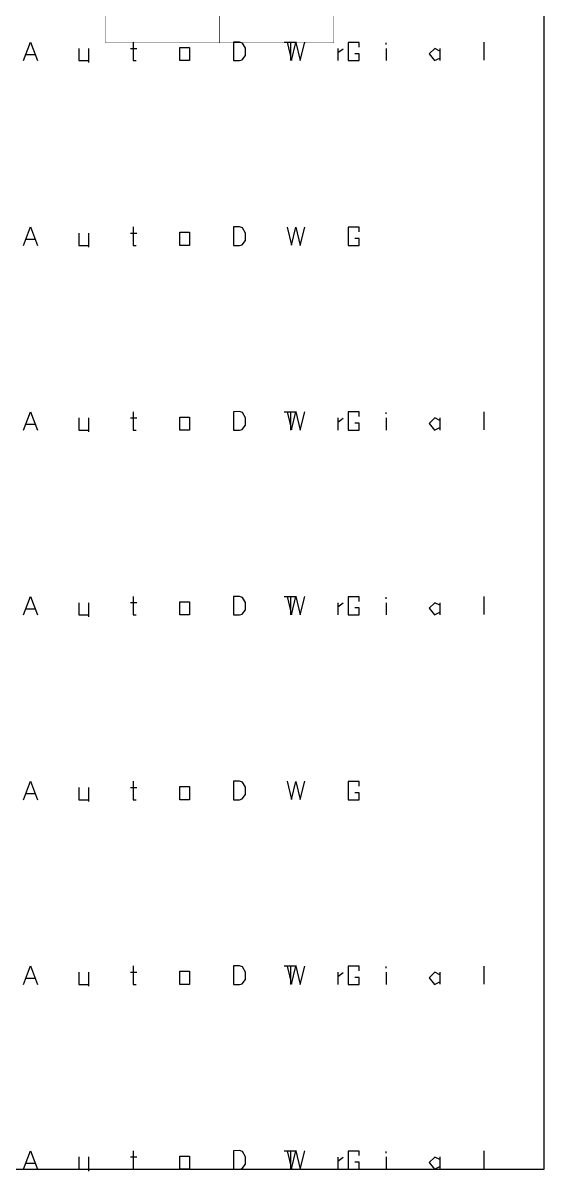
# Model space of a CAD drawing. Extents: x 0 to 595, y -1 to 841.
# Drawn here: x 475.9 to 594.7, y -0.6 to 260.9 of the extents above; entities that cross this region are included whole.
import ezdxf

# ---------------------------------------------------------------- set-up
doc = ezdxf.new("R2010")
doc.units = 0
doc.header["$MEASUREMENT"] = 0
doc.header["$XCLIPFRAME"] = 2
for name, color, linetype in [('at_Entity', 7, 'Continuous'), ('at_Rect', 7, 'Continuous'), ('at_Solid', 7, 'Continuous'), ('at_Text', 7, 'Continuous')]:
    doc.layers.add(name, color=color, linetype=linetype)
picture_1 = doc.add_image_def('image1.jpg', size_in_pixel=(1446, 2048))

msp = doc.modelspace()

# ---------------------------------------------------------------- linework, layer by layer
at = {"color": 28}
for p, q in [((475.98, 168.12), (477.59, 172.32)), ((477.59, 172.32), (479.19, 168.12)), ((488.6, 170.9), (488.6, 168.12)), ((490.81, 170.9), (490.81, 167.7)), ((500.4, 170.92), (501.83, 170.92)), ((501.02, 172.32), (501.02, 168.12)), ((511.63, 171.1), (513.8, 171.1)), ((511.63, 168.12), (511.63, 171.1)), ((513.8, 171.1), (513.8, 168.12)), ((523.87, 172.32), (523.86, 168.12)), ((525.25, 172.34), (523.87, 172.32)), ((525.88, 172.11), (525.25, 172.34)), ((526.61, 170.94), (525.88, 172.11)), ((526.59, 169.26), (526.61, 170.94)), ((536.11, 172.3), (537.11, 168.17)), ((537.11, 168.17), (538.1, 172.28)), ((538.1, 172.28), (539.1, 168.12)), ((539.1, 168.12), (540.1, 172.3)), ((552.54, 172.26), (550, 172.26)), ((550, 172.26), (550, 168.12)), ((552.51, 171.2), (552.54, 172.26)), ((476.57, 169.52), (478.58, 169.52)), ((488.6, 168.12), (490.81, 168.12)), ((501.02, 168.12), (501.68, 168.12)), ((513.8, 168.12), (511.63, 168.12)), ((523.86, 168.12), (525.22, 168.12)), ((525.22, 168.12), (525.86, 168.29)), ((525.86, 168.29), (526.59, 169.26)), ((550, 168.12), (552.51, 168.12)), ((552.54, 169.7), (551.53, 169.7)), ((552.51, 168.12), (552.54, 169.7)), ((475.98, 41.89), (477.59, 46.09)), ((477.59, 46.09), (479.19, 41.89)), ((488.6, 44.67), (488.6, 41.89)), ((490.81, 44.67), (490.81, 41.46)), ((500.4, 44.69), (501.83, 44.69)), ((501.02, 46.09), (501.02, 41.89)), ((511.63, 44.87), (513.8, 44.87)), ((511.63, 41.89), (511.63, 44.87)), ((513.8, 44.87), (513.8, 41.89)), ((523.87, 46.09), (523.86, 41.89)), ((525.25, 46.11), (523.87, 46.09)), ((525.88, 45.88), (525.25, 46.11)), ((526.61, 44.7), (525.88, 45.88)), ((526.59, 43.03), (526.61, 44.7)), ((536.11, 46.07), (537.11, 41.94)), ((537.11, 41.94), (538.1, 46.05)), ((538.1, 46.05), (539.1, 41.89)), ((539.1, 41.89), (540.1, 46.07)), ((552.54, 46.03), (550, 46.03)), ((550, 46.03), (550, 41.89)), ((552.51, 44.97), (552.54, 46.03)), ((476.57, 43.29), (478.58, 43.29)), ((488.6, 41.89), (490.81, 41.89)), ((501.02, 41.89), (501.68, 41.89)), ((513.8, 41.89), (511.63, 41.89)), ((523.86, 41.89), (525.22, 41.89)), ((525.22, 41.89), (525.86, 42.05)), ((525.86, 42.05), (526.59, 43.03)), ((550, 41.89), (552.51, 41.89)), ((552.54, 43.46), (551.53, 43.46)), ((552.51, 41.89), (552.54, 43.46))]:
    msp.add_line(p, q, dxfattribs=at)
at = {"layer": 'at_Entity', "color": 28}
for p, q in [((535.45, 256.48), (538.23, 256.48)), ((536.83, 256.48), (536.83, 252.27)), ((558.68, 255.95), (558.68, 256.32)), ((580.92, 256.46), (580.91, 252.36)), ((547.64, 255.05), (547.64, 252.27)), ((547.67, 254.12), (548.85, 255)), ((558.67, 255.06), (558.67, 252.27)), ((569.74, 255.05), (568.48, 253.79)), ((568.48, 253.79), (569.71, 252.27)), ((570.91, 254.46), (569.74, 255.05)), ((570.89, 255.06), (570.89, 252.3)), ((569.71, 252.27), (570.91, 252.87)), ((535.45, 130.25), (538.23, 130.25)), ((536.83, 130.25), (536.83, 126.04)), ((547.64, 128.82), (547.64, 126.04)), ((547.67, 127.88), (548.85, 128.77)), ((558.67, 128.83), (558.67, 126.04)), ((558.68, 129.72), (558.68, 130.09)), ((569.74, 128.82), (568.48, 127.56)), ((570.91, 128.23), (569.74, 128.82)), ((570.89, 128.83), (570.89, 126.06)), ((580.92, 130.23), (580.91, 126.12)), ((568.48, 127.56), (569.71, 126.04)), ((569.71, 126.04), (570.91, 126.64)), ((535.45, 4.01), (538.23, 4.01)), ((536.83, 4.01), (536.83, -0.19)), ((558.68, 3.49), (558.68, 3.86)), ((580.92, 4), (580.91, -0.11)), ((547.64, 2.58), (547.64, -0.19)), ((547.67, 1.65), (548.85, 2.54)), ((558.67, 2.6), (558.67, -0.19)), ((569.74, 2.58), (568.48, 1.33)), ((568.48, 1.33), (569.71, -0.19)), ((569.71, -0.19), (570.91, 0.41)), ((570.91, 1.99), (569.74, 2.58)), ((570.89, 2.6), (570.89, -0.17))]:
    msp.add_line(p, q, dxfattribs=at)
at = {"layer": 'at_Entity', "color": 7}
for points in [[(494.7, 301.36, 0.0822, 0.0822, 0), (494.7, 256.33, 0.0822, 0.0822, 0)], [(520.71, 301.36, 0.0822, 0.0822, 0), (520.71, 256.33, 0.0822, 0.0822, 0)], [(520.71, 256.33, 0.0822, 0.0822, 0), (520.71, 301.36, 0.0822, 0.0822, 0)], [(546.72, 256.33, 0.0822, 0.0822, 0), (546.72, 301.36, 0.0822, 0.0822, 0)], [(494.7, 256.33, 0.0822, 0.0822, 0), (520.71, 256.33, 0.0822, 0.0822, 0)], [(520.71, 256.33, 0.0822, 0.0822, 0), (546.72, 256.33, 0.0822, 0.0822, 0)]]:
    msp.add_lwpolyline(points, format="xyseb", dxfattribs=at)
at = {"layer": 'at_Rect', "color": 28}
for p, q in [((535.45, 172.32), (538.23, 172.32)), ((536.83, 172.32), (536.83, 168.12)), ((547.64, 170.89), (547.64, 168.12)), ((547.67, 169.96), (548.85, 170.85)), ((558.67, 170.91), (558.67, 168.12)), ((558.68, 171.8), (558.68, 172.17)), ((569.74, 170.89), (568.48, 169.63)), ((570.91, 170.3), (569.74, 170.89)), ((570.89, 170.91), (570.89, 168.14)), ((580.92, 172.31), (580.91, 168.2)), ((568.48, 169.63), (569.71, 168.12)), ((569.71, 168.12), (570.91, 168.72)), ((535.45, 46.09), (538.23, 46.09)), ((536.83, 46.09), (536.83, 41.89)), ((547.64, 44.66), (547.64, 41.89)), ((547.67, 43.73), (548.85, 44.61)), ((558.67, 44.68), (558.67, 41.89)), ((558.68, 45.56), (558.68, 45.94)), ((569.74, 44.66), (568.48, 43.4)), ((570.91, 44.07), (569.74, 44.66)), ((570.89, 44.68), (570.89, 41.91)), ((580.92, 46.08), (580.91, 41.97)), ((568.48, 43.4), (569.71, 41.89)), ((569.71, 41.89), (570.91, 42.49))]:
    msp.add_line(p, q, dxfattribs=at)
at = {"layer": 'at_Solid', "color": 28}
for p, q in [((525.25, 214.42), (523.87, 214.4)), ((525.88, 214.19), (525.25, 214.42)), ((475.98, 210.19), (477.59, 214.4)), ((477.59, 214.4), (479.19, 210.19)), ((488.6, 212.98), (488.6, 210.19)), ((490.81, 212.98), (490.81, 209.77)), ((500.4, 212.99), (501.83, 212.99)), ((501.02, 214.4), (501.02, 210.19)), ((511.63, 213.18), (513.8, 213.18)), ((511.63, 210.19), (511.63, 213.18)), ((513.8, 213.18), (513.8, 210.19)), ((523.87, 214.4), (523.86, 210.19)), ((526.61, 213.01), (525.88, 214.19)), ((526.59, 211.34), (526.61, 213.01)), ((536.11, 214.38), (537.11, 210.25)), ((537.11, 210.25), (538.1, 214.36)), ((538.1, 214.36), (539.1, 210.2)), ((539.1, 210.2), (540.1, 214.38)), ((552.54, 214.34), (550, 214.34)), ((550, 214.34), (550, 210.19)), ((552.51, 213.27), (552.54, 214.34)), ((476.57, 211.59), (478.58, 211.59)), ((488.6, 210.19), (490.81, 210.19)), ((501.02, 210.19), (501.68, 210.19)), ((513.8, 210.19), (511.63, 210.19)), ((523.86, 210.19), (525.22, 210.19)), ((525.22, 210.19), (525.86, 210.36)), ((525.86, 210.36), (526.59, 211.34)), ((550, 210.19), (552.51, 210.19)), ((552.54, 211.77), (551.53, 211.77)), ((552.51, 210.19), (552.54, 211.77)), ((475.98, 83.96), (477.59, 88.17)), ((477.59, 88.17), (479.19, 83.96)), ((488.6, 86.74), (488.6, 83.96)), ((490.81, 86.74), (490.81, 83.54)), ((500.4, 86.76), (501.83, 86.76)), ((501.02, 88.17), (501.02, 83.96)), ((511.63, 86.95), (513.8, 86.95)), ((511.63, 83.96), (511.63, 86.95)), ((513.8, 86.95), (513.8, 83.96)), ((523.87, 88.17), (523.86, 83.96)), ((525.25, 88.18), (523.87, 88.17)), ((525.88, 87.96), (525.25, 88.18)), ((526.61, 86.78), (525.88, 87.96)), ((526.59, 85.11), (526.61, 86.78)), ((536.11, 88.15), (537.11, 84.02)), ((537.11, 84.02), (538.1, 88.12)), ((538.1, 88.12), (539.1, 83.97)), ((539.1, 83.97), (540.1, 88.15)), ((552.54, 88.11), (550, 88.11)), ((550, 88.11), (550, 83.96)), ((552.51, 87.04), (552.54, 88.11)), ((476.57, 85.36), (478.58, 85.36)), ((488.6, 83.96), (490.81, 83.96)), ((501.02, 83.96), (501.68, 83.96)), ((513.8, 83.96), (511.63, 83.96)), ((523.86, 83.96), (525.22, 83.96)), ((525.22, 83.96), (525.86, 84.13)), ((525.86, 84.13), (526.59, 85.11)), ((550, 83.96), (552.51, 83.96)), ((552.54, 85.54), (551.53, 85.54)), ((552.51, 83.96), (552.54, 85.54))]:
    msp.add_line(p, q, dxfattribs=at)
at = {"layer": 'at_Text', "color": 28}
for p, q in [((475.98, 252.27), (477.59, 256.48)), ((477.59, 256.48), (479.19, 252.27)), ((501.02, 256.48), (501.02, 252.27)), ((523.87, 256.48), (523.86, 252.27)), ((525.25, 256.49), (523.87, 256.48)), ((525.88, 256.26), (525.25, 256.49)), ((526.61, 255.09), (525.88, 256.26)), ((536.11, 256.46), (537.11, 252.33)), ((537.11, 252.33), (538.1, 256.43)), ((538.1, 256.43), (539.1, 252.28)), ((539.1, 252.28), (540.1, 256.46)), ((552.54, 256.42), (550, 256.42)), ((550, 256.42), (550, 252.27)), ((552.51, 255.35), (552.54, 256.42)), ((476.57, 253.67), (478.58, 253.67)), ((488.6, 255.05), (488.6, 252.27)), ((490.81, 255.05), (490.81, 251.85)), ((500.4, 255.07), (501.83, 255.07)), ((511.63, 255.26), (513.8, 255.26)), ((511.63, 252.27), (511.63, 255.26)), ((513.8, 255.26), (513.8, 252.27)), ((526.59, 253.41), (526.61, 255.09)), ((552.54, 253.85), (551.53, 253.85)), ((552.51, 252.27), (552.54, 253.85)), ((488.6, 252.27), (490.81, 252.27)), ((501.02, 252.27), (501.68, 252.27)), ((513.8, 252.27), (511.63, 252.27)), ((523.86, 252.27), (525.22, 252.27)), ((525.22, 252.27), (525.86, 252.44)), ((525.86, 252.44), (526.59, 253.41)), ((550, 252.27), (552.51, 252.27)), ((475.98, 126.04), (477.59, 130.25)), ((477.59, 130.25), (479.19, 126.04)), ((488.6, 128.82), (488.6, 126.04)), ((490.81, 128.82), (490.81, 125.62)), ((500.4, 128.84), (501.83, 128.84)), ((501.02, 130.25), (501.02, 126.04)), ((511.63, 129.03), (513.8, 129.03)), ((511.63, 126.04), (511.63, 129.03)), ((513.8, 129.03), (513.8, 126.04)), ((523.87, 130.25), (523.86, 126.04)), ((525.25, 130.26), (523.87, 130.25)), ((525.88, 130.03), (525.25, 130.26)), ((526.61, 128.86), (525.88, 130.03)), ((526.59, 127.18), (526.61, 128.86)), ((536.11, 130.23), (537.11, 126.09)), ((537.11, 126.09), (538.1, 130.2)), ((538.1, 130.2), (539.1, 126.05)), ((539.1, 126.05), (540.1, 130.23)), ((552.54, 130.18), (550, 130.18)), ((550, 130.18), (550, 126.04)), ((552.51, 129.12), (552.54, 130.18)), ((476.57, 127.44), (478.58, 127.44)), ((488.6, 126.04), (490.81, 126.04)), ((501.02, 126.04), (501.68, 126.04)), ((513.8, 126.04), (511.63, 126.04)), ((523.86, 126.04), (525.22, 126.04)), ((525.22, 126.04), (525.86, 126.21)), ((525.86, 126.21), (526.59, 127.18)), ((550, 126.04), (552.51, 126.04)), ((552.54, 127.62), (551.53, 127.62)), ((552.51, 126.04), (552.54, 127.62)), ((475.98, -0.19), (477.59, 4.02)), ((477.59, 4.02), (479.19, -0.19)), ((501.02, 4.02), (501.02, -0.19)), ((511.63, 2.79), (513.8, 2.79)), ((511.63, -0.19), (511.63, 2.79)), ((513.8, 2.79), (513.8, -0.19)), ((523.87, 4.02), (523.86, -0.19)), ((525.25, 4.03), (523.87, 4.02)), ((525.88, 3.8), (525.25, 4.03)), ((526.61, 2.63), (525.88, 3.8)), ((526.59, 0.95), (526.61, 2.63)), ((536.11, 3.99), (537.11, -0.14)), ((537.11, -0.14), (538.1, 3.97)), ((538.1, 3.97), (539.1, -0.19)), ((539.1, -0.19), (540.1, 3.99)), ((552.54, 3.95), (550, 3.95)), ((550, 3.95), (550, -0.19)), ((552.51, 2.89), (552.54, 3.95)), ((476.57, 1.21), (478.58, 1.21)), ((488.6, 2.59), (488.6, -0.19)), ((490.81, 2.59), (490.81, -0.61)), ((500.4, 2.61), (501.83, 2.61)), ((525.86, -0.02), (526.59, 0.95)), ((552.54, 1.39), (551.53, 1.39)), ((552.51, -0.19), (552.54, 1.39)), ((488.6, -0.19), (490.81, -0.19)), ((501.02, -0.19), (501.68, -0.19)), ((513.8, -0.19), (511.63, -0.19)), ((523.86, -0.19), (525.22, -0.19)), ((525.22, -0.19), (525.86, -0.02)), ((550, -0.19), (552.51, -0.19))]:
    msp.add_line(p, q, dxfattribs=at)

# ---------------------------------------------------------------- pictures from other files: only their frames are drawn
image = msp.add_image(picture_1, insert=(0, 0.01), size_in_units=(594.46, 841.54))
image.set_boundary_path([(0.026, 2047.983), (1446.026, 2047.983), (1446.026, -0.017), (0.026, -0.017), (0.026, 2047.983)])

doc.saveas('drawing.dxf')
